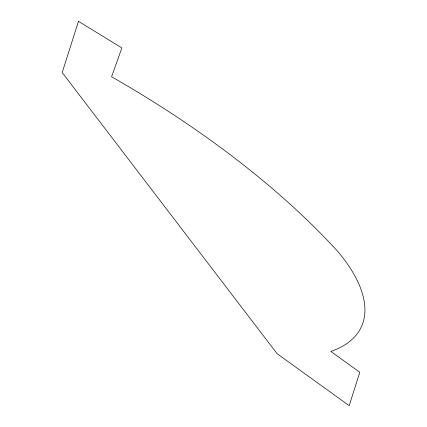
<?xml version="1.0" encoding="UTF-8"?>
<svg xmlns="http://www.w3.org/2000/svg" width="427" height="427" viewBox="0 0 427 427"><rect width="100%" height="100%" fill="white"/><g stroke="black" fill="none" stroke-linecap="round" stroke-linejoin="round"><path stroke-width="0.64" d="M78.477 21.35L62.182 72.547L277.15 353.732L349.179 405.65L359.806 372.269L330.834 351.432A191.195 84.413 25.1 0 0 337.586 251.231A554.614 244.863 25.1 0 0 111.591 76.748L121.876 47.899L78.477 21.35"/></g></svg>
